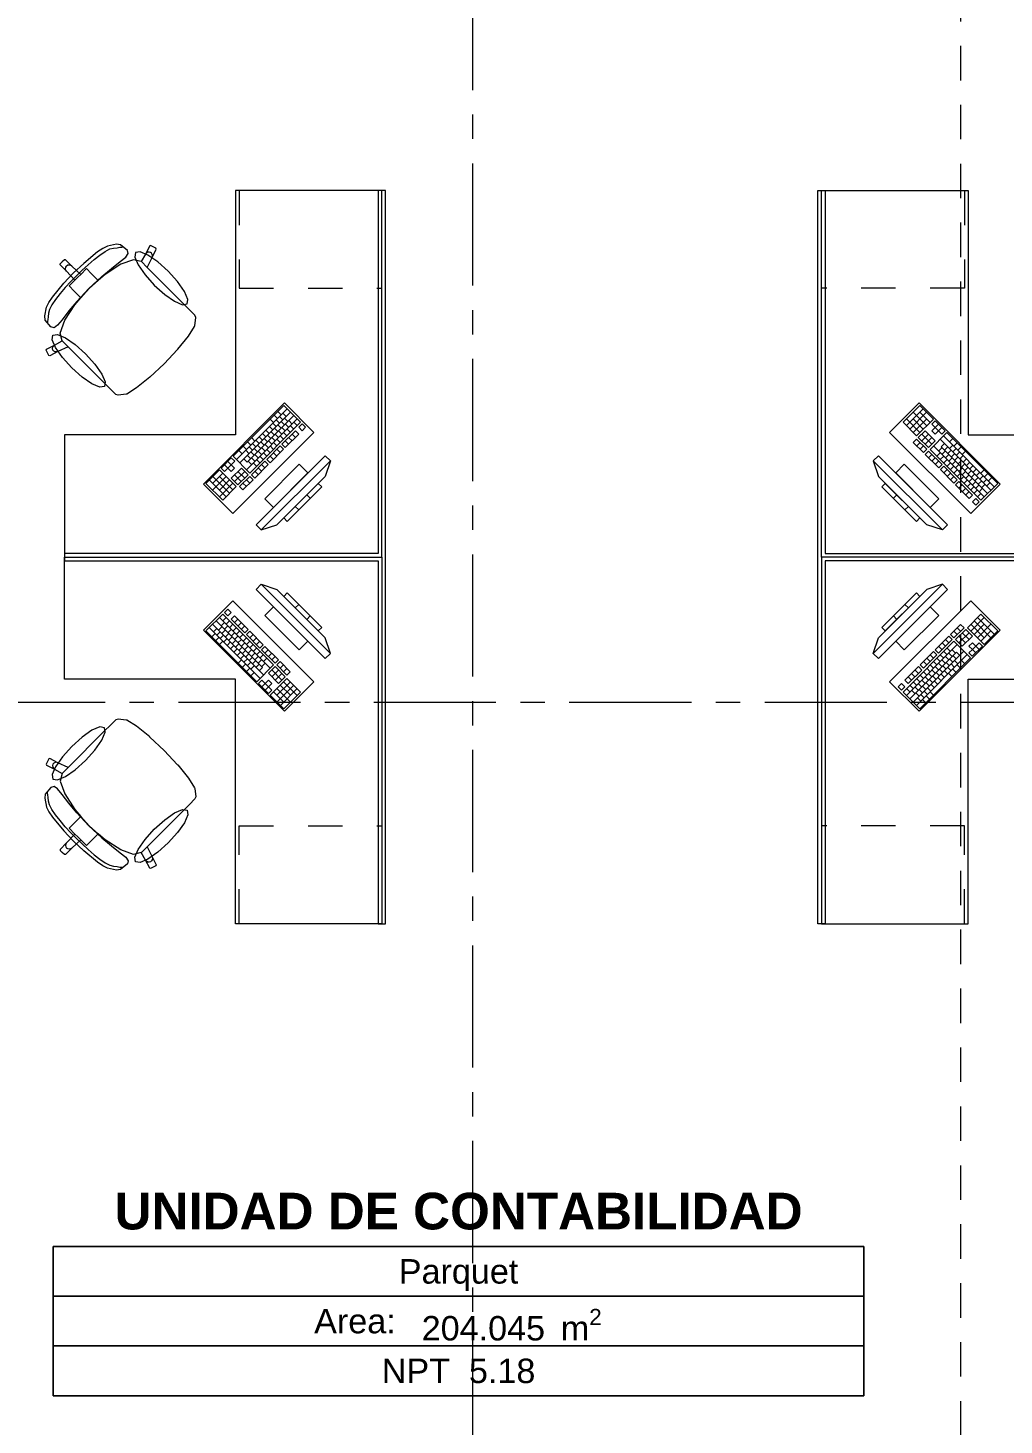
# Model space of a CAD drawing. Header units: inches. Extents: x -38 to 5698, y -33 to 92.
# Drawn here: x 111.75 to 115.75, y 31.45 to 37.17 of the extents above; entities that cross this region are included whole.
import ezdxf

# ---------------------------------------------------------------- set-up
doc = ezdxf.new("R2010")
doc.units = ezdxf.units.IN
doc.header["$MEASUREMENT"] = 0
for name, pattern in [('Hidden Line', [0.195611, 0.141111, -0.0545]), ('Punto & Raya', [0.65, 0.5, -0.075, 0, -0.075]), ('Rayas', [0.282222, 0.141111, -0.141111])]:
    doc.linetypes.add(name, pattern=pattern)
for name, color, linetype in [('02 _ ARQ _ ZON _ Espacio.3D', 7, 'Continuous'), ('08 _ STR _ EXT _ 09 Vigas', 7, 'Continuous'), ('Interior - Mobiliario', 7, 'Continuous'), ('Marcador - Secciones', 251, 'Continuous')]:
    doc.layers.add(name, color=color, linetype=linetype)
doc.styles.add('Estilo_Generado_1', font='swisseb.ttf')
doc.styles.add('Estilo_Generado_7', font='swisse.ttf')

msp = doc.modelspace()

# ---------------------------------------------------------------- linework, layer by layer
at = {"layer": '02 _ ARQ _ ZON _ Espacio.3D', "color": 252, "linetype": 'Continuous', "lineweight": 13}
for p, q in [((115.1722, 32.179), (111.8547, 32.179)), ((111.8547, 32.179), (111.8547, 31.5683)), ((111.8547, 32.179), (115.1722, 32.179)), ((111.8547, 31.9754), (111.8547, 32.179)), ((115.1722, 31.5683), (115.1722, 32.179)), ((115.1722, 32.179), (115.1722, 31.9754)), ((115.1722, 31.9754), (111.8547, 31.9754)), ((111.8547, 31.9754), (115.1722, 31.9754)), ((111.8547, 31.7719), (111.8547, 31.9754)), ((115.1722, 31.9754), (115.1722, 31.7719)), ((115.1722, 31.7719), (111.8547, 31.7719)), ((111.8547, 31.7719), (115.1722, 31.7719)), ((111.8547, 31.5683), (111.8547, 31.7719)), ((115.1722, 31.7719), (115.1722, 31.5683)), ((111.8547, 31.5683), (115.1722, 31.5683)), ((115.1722, 31.5683), (111.8547, 31.5683))]:
    msp.add_line(p, q, dxfattribs=at)
at = {"layer": '08 _ STR _ EXT _ 09 Vigas', "color": 251, "linetype": 'Hidden Line', "lineweight": 13}
msp.add_line((115.57, 30.2), (115.57, 39.4), dxfattribs=at)
at = {"layer": 'Interior - Mobiliario', "color": 175, "linetype": 'Rayas', "lineweight": 13}
for p, q in [((112.615, 36.5), (112.615, 36.1)), ((115.5848, 36.5), (115.5848, 36.1)), ((112.615, 36.1), (113.2, 36.1)), ((115.5848, 36.1), (114.9998, 36.1)), ((112.615, 33.5), (112.615, 33.9)), ((112.615, 33.9), (113.2, 33.9)), ((115.5848, 33.9), (114.9998, 33.9)), ((115.5848, 33.5), (115.5848, 33.9))]:
    msp.add_line(p, q, dxfattribs=at)
at = {"layer": 'Interior - Mobiliario', "color": 175, "linetype": 'Continuous', "lineweight": 13}
for p, q in [((113.215, 36.5), (113.185, 36.5)), ((113.185, 36.5), (113.185, 35.015)), ((113.215, 35.015), (113.215, 36.5)), ((114.9848, 36.5), (115.0148, 36.5)), ((114.9848, 35.015), (114.9848, 36.5)), ((115.0148, 36.5), (115.0148, 35.015)), ((112.0361, 36.2487), (111.9794, 36.2019)), ((112.0577, 36.2636), (112.0361, 36.2487)), ((112.0455, 36.2362), (112.0674, 36.251)), ((112.077, 36.2726), (112.0577, 36.2636)), ((112.0674, 36.251), (112.0862, 36.261)), ((112.1131, 36.2804), (112.077, 36.2726)), ((112.0862, 36.261), (112.101, 36.2649)), ((112.101, 36.2649), (112.1164, 36.266)), ((112.1299, 36.2785), (112.1131, 36.2804)), ((112.1164, 36.266), (112.1271, 36.2681)), ((112.1271, 36.2681), (112.1352, 36.2689)), ((112.1577, 36.2553), (112.1299, 36.2785)), ((112.1352, 36.2689), (112.1397, 36.2697)), ((112.1612, 36.2424), (112.1577, 36.2553)), ((112.2491, 36.2733), (112.2321, 36.2402)), ((112.2409, 36.2477), (112.2358, 36.2448)), ((112.2467, 36.2484), (112.2409, 36.2477)), ((112.2524, 36.2469), (112.2467, 36.2484)), ((112.2531, 36.2747), (112.2491, 36.2733)), ((112.2745, 36.2638), (112.2531, 36.2747)), ((112.2588, 36.2267), (112.2758, 36.2598)), ((112.2758, 36.2598), (112.2745, 36.2638)), ((111.8828, 36.2001), (111.8914, 36.2086)), ((111.8828, 36.1958), (111.8828, 36.2001)), ((111.9089, 36.1697), (111.8828, 36.1958)), ((111.8999, 36.2171), (111.8914, 36.2086)), ((111.9041, 36.2172), (111.8999, 36.2171)), ((111.9302, 36.1911), (111.9041, 36.2172)), ((111.9057, 36.1861), (111.909, 36.191)), ((111.9139, 36.1942), (111.909, 36.191)), ((111.9196, 36.1954), (111.9139, 36.1942)), ((111.9254, 36.1943), (111.9196, 36.1954)), ((111.9302, 36.1911), (111.9254, 36.1943)), ((111.9668, 36.1571), (111.9302, 36.1911)), ((111.9794, 36.2019), (111.9372, 36.1628)), ((111.9724, 36.1739), (111.997, 36.1964)), ((111.997, 36.1964), (112.0217, 36.2176)), ((112.0217, 36.2176), (112.0455, 36.2362)), ((112.1309, 36.1983), (112.0671, 36.157)), ((112.0927, 36.1815), (112.1289, 36.2095)), ((112.1289, 36.2095), (112.1511, 36.2281)), ((112.1829, 36.2167), (112.1309, 36.1983)), ((112.1511, 36.2281), (112.1612, 36.2424)), ((112.2148, 36.2092), (112.1829, 36.2167)), ((112.2321, 36.2402), (112.2148, 36.2092)), ((112.215, 36.2092), (112.2148, 36.2092)), ((112.215, 36.2092), (112.2393, 36.1849)), ((112.2358, 36.2448), (112.2321, 36.2402)), ((112.2393, 36.1849), (112.2588, 36.2267)), ((112.257, 36.2433), (112.2524, 36.2469)), ((112.2598, 36.2382), (112.257, 36.2433)), ((112.2588, 36.2267), (112.2605, 36.2324)), ((112.2605, 36.2324), (112.2598, 36.2382)), ((111.898, 36.1206), (111.9372, 36.1628)), ((111.9045, 36.1803), (111.9057, 36.1861)), ((111.9057, 36.1746), (111.9045, 36.1803)), ((111.9089, 36.1697), (111.9057, 36.1746)), ((111.9429, 36.1332), (111.9089, 36.1697)), ((111.9192, 36.1096), (111.9429, 36.1332)), ((111.9489, 36.1511), (111.9261, 36.1276)), ((111.9429, 36.1332), (111.9548, 36.1451)), ((111.9489, 36.1511), (111.9724, 36.1739)), ((111.9668, 36.1571), (111.9548, 36.1451)), ((111.9904, 36.1807), (111.9668, 36.1571)), ((112.0116, 36.1596), (111.9904, 36.1807)), ((112.0006, 36.0993), (112.0534, 36.1488)), ((112.0389, 36.1322), (112.0116, 36.1596)), ((112.0671, 36.157), (112.0389, 36.1322)), ((112.0534, 36.1488), (112.0927, 36.1815)), ((112.3871, 36.0371), (112.2393, 36.1849)), ((111.8512, 36.0639), (111.898, 36.1206)), ((111.8824, 36.0782), (111.8638, 36.0544)), ((111.9035, 36.103), (111.8824, 36.0782)), ((111.9261, 36.1276), (111.9035, 36.103)), ((111.9404, 36.0884), (111.9192, 36.1096)), ((111.9678, 36.061), (111.9404, 36.0884)), ((112.0006, 36.0993), (111.9511, 36.0466)), ((111.9678, 36.061), (112.0011, 36.0989)), ((112.0389, 36.1322), (112.0011, 36.0989)), ((111.8196, 35.9868), (111.8273, 36.023)), ((111.8273, 36.023), (111.8363, 36.0422)), ((111.8363, 36.0422), (111.8512, 36.0639)), ((111.8489, 36.0326), (111.839, 36.0137)), ((111.8638, 36.0544), (111.8489, 36.0326)), ((111.9016, 35.9691), (111.943, 36.0329)), ((111.9511, 36.0466), (111.9184, 36.0073)), ((111.943, 36.0329), (111.9678, 36.061)), ((112.4126, 36.0116), (112.3871, 36.0371)), ((111.8214, 35.9701), (111.8196, 35.9868)), ((111.8446, 35.9422), (111.8214, 35.9701)), ((111.8311, 35.9648), (111.8303, 35.9603)), ((111.8319, 35.9728), (111.8311, 35.9648)), ((111.8339, 35.9836), (111.8319, 35.9728)), ((111.8351, 35.999), (111.8339, 35.9836)), ((111.839, 36.0137), (111.8351, 35.999)), ((111.8905, 35.9711), (111.8719, 35.9488)), ((111.8833, 35.9171), (111.9016, 35.9691)), ((111.9184, 36.0073), (111.8905, 35.9711)), ((112.4346, 35.9896), (112.4126, 36.0116)), ((112.4335, 35.9464), (112.4374, 35.9803)), ((112.4374, 35.9803), (112.4346, 35.9896)), ((111.8576, 35.9388), (111.8446, 35.9422)), ((111.8719, 35.9488), (111.8576, 35.9388)), ((111.8907, 35.8851), (111.8833, 35.9171)), ((112.3641, 35.8506), (112.4076, 35.9042)), ((112.4076, 35.9042), (112.4326, 35.9443)), ((112.4326, 35.9443), (112.4335, 35.9464)), ((111.8253, 35.8468), (111.8266, 35.8509)), ((111.8266, 35.8509), (111.8597, 35.8678)), ((111.8515, 35.8532), (111.8522, 35.8591)), ((111.8531, 35.8476), (111.8515, 35.8532)), ((111.8522, 35.8591), (111.8551, 35.8642)), ((111.8567, 35.843), (111.8531, 35.8476)), ((111.8551, 35.8642), (111.8597, 35.8678)), ((111.8597, 35.8678), (111.8907, 35.8851)), ((111.915, 35.8607), (111.8733, 35.8411)), ((111.8908, 35.8849), (111.8907, 35.8851)), ((111.8908, 35.8849), (111.915, 35.8607)), ((112.0629, 35.7128), (111.915, 35.8607)), ((112.3086, 35.7914), (112.3634, 35.8497)), ((112.3634, 35.8497), (112.3641, 35.8506)), ((111.8361, 35.8254), (111.8253, 35.8468)), ((111.8402, 35.8241), (111.8361, 35.8254)), ((111.8733, 35.8411), (111.8402, 35.8241)), ((111.8618, 35.8402), (111.8567, 35.843)), ((111.8676, 35.8395), (111.8618, 35.8402)), ((111.8733, 35.8411), (111.8676, 35.8395)), ((112.3086, 35.7914), (112.2502, 35.7366)), ((112.2494, 35.7359), (112.1957, 35.6923)), ((112.2502, 35.7366), (112.2494, 35.7359)), ((112.0884, 35.6873), (112.0629, 35.7128)), ((112.1103, 35.6654), (112.0884, 35.6873)), ((112.1957, 35.6923), (112.1557, 35.6674)), ((112.1196, 35.6625), (112.1103, 35.6654)), ((112.1535, 35.6665), (112.1196, 35.6625)), ((112.1557, 35.6674), (112.1535, 35.6665)), ((112.798, 35.6205), (112.5903, 35.4128)), ((112.8666, 35.5519), (112.798, 35.6205)), ((115.4018, 35.6205), (115.3332, 35.5519)), ((115.4572, 35.5651), (115.4018, 35.6205)), ((112.8117, 35.6067), (112.604, 35.399)), ((112.8254, 35.593), (112.6177, 35.3853)), ((112.8528, 35.5656), (112.6451, 35.3579)), ((112.8391, 35.5793), (112.6487, 35.3889)), ((112.7426, 35.5651), (112.7563, 35.5514)), ((112.7582, 35.5807), (112.7719, 35.5669)), ((112.7667, 35.5617), (112.7804, 35.548)), ((112.7738, 35.5962), (112.7875, 35.5825)), ((112.7805, 35.5756), (112.7943, 35.5619)), ((112.7944, 35.5894), (112.8081, 35.5757)), ((112.8012, 35.5688), (112.8149, 35.5551)), ((115.4023, 35.5102), (115.3469, 35.5656)), ((115.4156, 35.6066), (115.3471, 35.538)), ((115.4295, 35.5928), (115.3609, 35.5242)), ((115.4298, 35.5376), (115.3744, 35.593)), ((115.416, 35.5239), (115.3745, 35.5655)), ((115.4296, 35.5652), (115.3748, 35.5104)), ((115.3886, 35.4965), (115.4572, 35.5651)), ((115.4435, 35.5514), (115.4019, 35.5929)), ((112.6588, 35.3442), (112.8666, 35.5519)), ((112.7113, 35.5064), (112.725, 35.4926)), ((112.7252, 35.5202), (112.7389, 35.5065)), ((112.739, 35.534), (112.7527, 35.5203)), ((112.7458, 35.5134), (112.7595, 35.4997)), ((112.7528, 35.5479), (112.7666, 35.5342)), ((112.7596, 35.5273), (112.7733, 35.5135)), ((112.7735, 35.5411), (112.7872, 35.5274)), ((112.7768, 35.517), (112.7905, 35.5033)), ((112.7873, 35.555), (112.801, 35.5412)), ((112.8457, 35.5173), (112.7903, 35.462)), ((112.7907, 35.5309), (112.8044, 35.5171)), ((112.7974, 35.5102), (112.8112, 35.4965)), ((112.8045, 35.5447), (112.8182, 35.531)), ((112.8113, 35.5241), (112.825, 35.5104)), ((112.8184, 35.5586), (112.8321, 35.5448)), ((112.8251, 35.5379), (112.8389, 35.5242)), ((112.839, 35.5518), (112.8527, 35.538)), ((112.8594, 35.5036), (112.8457, 35.5173)), ((112.8734, 35.545), (112.8596, 35.5312)), ((112.8596, 35.5312), (112.8733, 35.5175)), ((112.8733, 35.5175), (112.8871, 35.5313)), ((112.8871, 35.5313), (112.8734, 35.545)), ((115.3332, 35.5519), (115.3886, 35.4965)), ((115.423, 35.517), (115.3955, 35.4896)), ((115.4645, 35.4755), (115.423, 35.517)), ((115.5126, 35.5097), (115.444, 35.4411)), ((115.4641, 35.5581), (115.4504, 35.5444)), ((115.4504, 35.5444), (115.4642, 35.5306)), ((115.4642, 35.5306), (115.4505, 35.5169)), ((115.4505, 35.5169), (115.4644, 35.503)), ((115.5056, 35.5166), (115.4641, 35.5581)), ((115.478, 35.5443), (115.4642, 35.5306)), ((115.4781, 35.5167), (115.4642, 35.5306)), ((115.4644, 35.503), (115.4781, 35.5167)), ((115.4918, 35.5305), (115.4781, 35.5167)), ((115.4781, 35.5167), (115.4919, 35.5029)), ((115.4919, 35.5029), (115.5056, 35.5166)), ((115.7203, 35.302), (115.5126, 35.5097)), ((112.6318, 35.4543), (112.6455, 35.4406)), ((112.6491, 35.4716), (112.6628, 35.4579)), ((112.6559, 35.451), (112.6696, 35.4373)), ((112.6664, 35.4889), (112.6801, 35.4752)), ((112.6698, 35.4648), (112.6835, 35.4511)), ((112.6836, 35.4787), (112.6973, 35.4649)), ((112.6904, 35.458), (112.7041, 35.4443)), ((112.6975, 35.4925), (112.7112, 35.4788)), ((112.7042, 35.4719), (112.718, 35.4582)), ((112.7076, 35.4478), (112.7213, 35.4341)), ((112.7181, 35.4857), (112.7318, 35.472)), ((112.7214, 35.4616), (112.7351, 35.4479)), ((112.7834, 35.455), (112.728, 35.3996)), ((112.7319, 35.4996), (112.7457, 35.4859)), ((112.7353, 35.4755), (112.749, 35.4618)), ((112.7421, 35.4548), (112.7558, 35.4411)), ((112.7491, 35.4893), (112.7628, 35.4756)), ((112.7559, 35.4687), (112.7696, 35.455)), ((112.763, 35.5032), (112.7767, 35.4894)), ((112.7698, 35.4825), (112.7835, 35.4688)), ((112.7971, 35.4413), (112.7834, 35.455)), ((112.7836, 35.4964), (112.7973, 35.4827)), ((112.7903, 35.462), (112.804, 35.4482)), ((112.804, 35.4482), (112.8594, 35.5036)), ((112.8042, 35.4758), (112.8179, 35.4621)), ((112.818, 35.4896), (112.8317, 35.4759)), ((112.8319, 35.5035), (112.8456, 35.4898)), ((115.3887, 35.4827), (115.375, 35.469)), ((115.375, 35.469), (115.4165, 35.4275)), ((115.4302, 35.4412), (115.3887, 35.4827)), ((115.4025, 35.4689), (115.3888, 35.4552)), ((115.3955, 35.4896), (115.4371, 35.448)), ((115.4164, 35.455), (115.4027, 35.4413)), ((115.4508, 35.4618), (115.4092, 35.5033)), ((115.4368, 35.5032), (115.4094, 35.4757)), ((115.4507, 35.4893), (115.4232, 35.4619)), ((115.4371, 35.448), (115.4645, 35.4755)), ((115.6654, 35.2471), (115.4577, 35.4548)), ((115.4922, 35.4478), (115.4785, 35.4341)), ((115.6929, 35.2745), (115.4851, 35.4823)), ((115.5025, 35.4649), (115.4887, 35.4512)), ((115.6791, 35.2608), (115.4887, 35.4512)), ((115.7066, 35.2883), (115.4989, 35.496)), ((115.5163, 35.4511), (115.5026, 35.4374)), ((115.5368, 35.4854), (115.5231, 35.4717)), ((115.5369, 35.4579), (115.5232, 35.4442)), ((115.5541, 35.4681), (115.5404, 35.4544)), ((115.5714, 35.4508), (115.5577, 35.4371)), ((112.5833, 35.4058), (112.5418, 35.3643)), ((112.5695, 35.392), (112.5832, 35.3783)), ((112.5832, 35.3783), (112.5971, 35.3921)), ((112.5971, 35.3921), (112.5833, 35.4058)), ((112.5903, 35.4128), (112.6588, 35.3442)), ((112.6145, 35.437), (112.6282, 35.4233)), ((112.635, 35.4026), (112.6487, 35.3889)), ((112.6421, 35.4371), (112.6558, 35.4234)), ((112.6489, 35.4165), (112.6626, 35.4028)), ((112.6522, 35.3924), (112.6659, 35.3787)), ((112.6627, 35.4303), (112.6764, 35.4166)), ((112.7211, 35.3927), (112.6657, 35.3373)), ((112.666, 35.4062), (112.6797, 35.3925)), ((112.6766, 35.4442), (112.6903, 35.4305)), ((112.6799, 35.4201), (112.6936, 35.4064)), ((112.9676, 35.4151), (112.6848, 35.1323)), ((112.6867, 35.3994), (112.7004, 35.3857)), ((112.6937, 35.4339), (112.7074, 35.4202)), ((112.7005, 35.4133), (112.7142, 35.3996)), ((112.706, 35.1111), (112.9889, 35.3939)), ((112.7144, 35.4271), (112.7281, 35.4134)), ((112.7348, 35.379), (112.7211, 35.3927)), ((112.728, 35.3996), (112.7417, 35.3859)), ((112.7282, 35.441), (112.7419, 35.4273)), ((112.7417, 35.3859), (112.7971, 35.4413)), ((112.7419, 35.4135), (112.7556, 35.3998)), ((112.7557, 35.4273), (112.7694, 35.4136)), ((112.7696, 35.4412), (112.7833, 35.4275)), ((112.9889, 35.3939), (112.9676, 35.4151)), ((112.9889, 35.3939), (112.9676, 35.3303)), ((115.2321, 35.4151), (115.2109, 35.3939)), ((115.2109, 35.3939), (115.4938, 35.1111)), ((115.2109, 35.3939), (115.2321, 35.3303)), ((115.515, 35.1323), (115.2321, 35.4151)), ((115.4165, 35.4275), (115.4302, 35.4412)), ((115.4371, 35.4343), (115.4234, 35.4205)), ((115.4234, 35.4205), (115.4788, 35.3652)), ((115.4925, 35.3789), (115.4371, 35.4343)), ((115.451, 35.4204), (115.4373, 35.4067)), ((115.444, 35.4411), (115.6517, 35.2334)), ((115.4648, 35.4066), (115.4511, 35.3928)), ((115.4787, 35.3927), (115.465, 35.379)), ((115.4854, 35.4271), (115.4717, 35.4134)), ((115.4993, 35.4133), (115.4855, 35.3996)), ((115.506, 35.4339), (115.4923, 35.4202)), ((115.5131, 35.3994), (115.4994, 35.3857)), ((115.5199, 35.4201), (115.5062, 35.4064)), ((115.5301, 35.4373), (115.5164, 35.4235)), ((115.5337, 35.4062), (115.52, 35.3925)), ((115.544, 35.4234), (115.5303, 35.4097)), ((115.5476, 35.3924), (115.5339, 35.3787)), ((115.5508, 35.444), (115.5371, 35.4303)), ((115.5578, 35.4096), (115.5441, 35.3958)), ((115.5646, 35.4302), (115.5509, 35.4165)), ((115.5717, 35.3957), (115.558, 35.382)), ((115.5785, 35.4163), (115.5648, 35.4026)), ((115.5887, 35.4335), (115.575, 35.4198)), ((115.5923, 35.4025), (115.5786, 35.3888)), ((112.5349, 35.3574), (112.4795, 35.302)), ((112.5486, 35.3436), (112.5071, 35.3021)), ((112.6034, 35.2888), (112.5349, 35.3574)), ((112.5418, 35.3643), (112.5555, 35.3506)), ((112.5555, 35.3506), (112.5694, 35.3644)), ((112.5557, 35.3781), (112.5694, 35.3644)), ((112.5832, 35.3783), (112.5694, 35.3644)), ((112.5694, 35.3644), (112.5831, 35.3507)), ((112.6245, 35.3647), (112.5829, 35.3231)), ((112.5831, 35.3507), (112.5969, 35.3646)), ((112.5969, 35.3646), (112.5832, 35.3783)), ((112.6382, 35.351), (112.5967, 35.3094)), ((112.5968, 35.337), (112.6242, 35.3096)), ((112.6104, 35.2957), (112.6519, 35.3373)), ((112.6106, 35.3508), (112.6381, 35.3234)), ((112.6519, 35.3373), (112.6245, 35.3647)), ((112.6657, 35.3373), (112.6794, 35.3236)), ((112.6728, 35.3856), (112.6865, 35.3719)), ((112.6794, 35.3236), (112.7348, 35.379)), ((112.6795, 35.3512), (112.6933, 35.3375)), ((112.6934, 35.365), (112.7071, 35.3513)), ((112.7072, 35.3789), (112.721, 35.3652)), ((112.8616, 35.3798), (112.7202, 35.2384)), ((112.7555, 35.203), (112.8969, 35.3444)), ((112.8969, 35.3444), (112.8616, 35.3798)), ((115.3382, 35.3798), (115.3028, 35.3444)), ((115.3028, 35.3444), (115.4443, 35.203)), ((115.4796, 35.2384), (115.3382, 35.3798)), ((115.4788, 35.3652), (115.4925, 35.3789)), ((115.4995, 35.3719), (115.4857, 35.3582)), ((115.4857, 35.3582), (115.5411, 35.3028)), ((115.5548, 35.3166), (115.4995, 35.3719)), ((115.5133, 35.3581), (115.4996, 35.3444)), ((115.527, 35.3856), (115.5132, 35.3719)), ((115.5272, 35.3442), (115.5134, 35.3305)), ((115.5408, 35.3717), (115.5271, 35.358)), ((115.5546, 35.3579), (115.5409, 35.3442)), ((115.5614, 35.3785), (115.5477, 35.3648)), ((115.5685, 35.344), (115.5548, 35.3303)), ((115.5753, 35.3647), (115.5616, 35.351)), ((115.5855, 35.3819), (115.5718, 35.3681)), ((115.5891, 35.3508), (115.5754, 35.3371)), ((115.5994, 35.368), (115.5857, 35.3543)), ((115.603, 35.337), (115.5893, 35.3233)), ((115.6062, 35.3887), (115.5925, 35.3749)), ((115.6132, 35.3542), (115.5995, 35.3405)), ((115.62, 35.3748), (115.6063, 35.3611)), ((115.6271, 35.3403), (115.6134, 35.3266)), ((115.6339, 35.361), (115.6202, 35.3472)), ((115.6477, 35.3471), (115.634, 35.3334)), ((115.6616, 35.3333), (115.6479, 35.3195)), ((115.6649, 35.3574), (115.6512, 35.3436)), ((115.6805, 35.3418), (115.6668, 35.3281)), ((112.4795, 35.302), (112.5481, 35.2334)), ((112.4933, 35.3158), (112.5619, 35.2472)), ((112.5623, 35.3299), (112.5069, 35.2745)), ((112.5072, 35.3297), (112.5758, 35.2611)), ((112.5897, 35.3025), (112.5343, 35.2471)), ((112.576, 35.3162), (112.5345, 35.2747)), ((112.5347, 35.3298), (112.5896, 35.2749)), ((112.5481, 35.2334), (112.6034, 35.2888)), ((112.5829, 35.3231), (112.6104, 35.2957)), ((112.6588, 35.3304), (112.6172, 35.2889)), ((112.6172, 35.2889), (112.6309, 35.2751)), ((112.6309, 35.2751), (112.6725, 35.3167)), ((112.6311, 35.3027), (112.6448, 35.289)), ((112.6449, 35.3166), (112.6586, 35.3028)), ((112.6725, 35.3167), (112.6588, 35.3304)), ((112.9676, 35.3303), (112.7697, 35.1323)), ((112.9394, 35.302), (112.7979, 35.1606)), ((112.8121, 35.1464), (112.9535, 35.2879)), ((112.9535, 35.2879), (112.9394, 35.302)), ((115.4301, 35.1323), (115.2321, 35.3303)), ((115.2604, 35.302), (115.2463, 35.2879)), ((115.2463, 35.2879), (115.3877, 35.1464)), ((115.4018, 35.1606), (115.2604, 35.302)), ((115.541, 35.3304), (115.5273, 35.3167)), ((115.5411, 35.3028), (115.5548, 35.3166)), ((115.5618, 35.3096), (115.5481, 35.2959)), ((115.5481, 35.2959), (115.6034, 35.2405)), ((115.6172, 35.2542), (115.5618, 35.3096)), ((115.5756, 35.2958), (115.5619, 35.2821)), ((115.5823, 35.3302), (115.5686, 35.3165)), ((115.5895, 35.2819), (115.5758, 35.2682)), ((115.5962, 35.3164), (115.5825, 35.3026)), ((115.61, 35.3025), (115.5963, 35.2888)), ((115.6168, 35.3231), (115.6031, 35.3094)), ((115.6239, 35.2887), (115.6102, 35.2749)), ((115.6307, 35.3093), (115.617, 35.2956)), ((115.6409, 35.3265), (115.6272, 35.3128)), ((115.6445, 35.2954), (115.6308, 35.2817)), ((115.6548, 35.3126), (115.6411, 35.2989)), ((115.6584, 35.2816), (115.6447, 35.2679)), ((115.6517, 35.2334), (115.7203, 35.302)), ((115.6686, 35.2988), (115.6549, 35.2851)), ((115.6754, 35.3194), (115.6617, 35.3057)), ((115.6893, 35.3056), (115.6755, 35.2919)), ((115.696, 35.3262), (115.6823, 35.3125)), ((112.7202, 35.2384), (112.7555, 35.203)), ((112.8922, 35.2549), (112.9064, 35.2407)), ((115.3075, 35.2549), (115.2934, 35.2407)), ((115.4443, 35.203), (115.4796, 35.2384)), ((115.6033, 35.2681), (115.5896, 35.2544)), ((115.6034, 35.2405), (115.6172, 35.2542)), ((115.631, 35.2404), (115.6173, 35.2267)), ((115.6173, 35.2267), (115.6311, 35.2128)), ((115.6377, 35.2748), (115.624, 35.2611)), ((115.6449, 35.2265), (115.631, 35.2404)), ((115.6311, 35.2128), (115.6449, 35.2265)), ((115.6516, 35.261), (115.6379, 35.2472)), ((112.8451, 35.2077), (112.8592, 35.1936)), ((115.3547, 35.2077), (115.3405, 35.1936)), ((112.6848, 35.1323), (112.706, 35.1111)), ((112.706, 35.1111), (112.7697, 35.1323)), ((112.7979, 35.1606), (112.8121, 35.1464)), ((115.3877, 35.1464), (115.4018, 35.1606)), ((115.4938, 35.1111), (115.4301, 35.1323)), ((115.4938, 35.1111), (115.515, 35.1323)), ((111.9, 35.015), (111.9, 34.985)), ((113.185, 35.015), (111.9, 35.015)), ((113.215, 34.985), (113.215, 35.015)), ((114.9848, 34.985), (114.9848, 35.015)), ((115.0148, 35.015), (116.2998, 35.015)), ((111.9, 34.985), (113.185, 34.985)), ((113.185, 34.985), (113.185, 33.5)), ((113.215, 33.5), (113.215, 34.985)), ((114.9848, 33.5), (114.9848, 34.985)), ((115.0148, 34.985), (115.0148, 33.5)), ((116.2998, 34.985), (115.0148, 34.985)), ((112.706, 34.8889), (112.6848, 34.8677)), ((112.9889, 34.6061), (112.706, 34.8889)), ((112.706, 34.8889), (112.7697, 34.8677)), ((115.4938, 34.8889), (115.2109, 34.6061)), ((115.4938, 34.8889), (115.4301, 34.8677)), ((115.515, 34.8677), (115.4938, 34.8889)), ((112.6848, 34.8677), (112.9676, 34.5849)), ((112.7697, 34.8677), (112.9676, 34.6697)), ((112.8121, 34.8536), (112.7979, 34.8394)), ((112.7979, 34.8394), (112.9394, 34.698)), ((112.9535, 34.7121), (112.8121, 34.8536)), ((115.2321, 34.5849), (115.515, 34.8677)), ((115.2321, 34.6697), (115.4301, 34.8677)), ((115.3877, 34.8536), (115.2463, 34.7121)), ((115.2604, 34.698), (115.4018, 34.8394)), ((115.4018, 34.8394), (115.3877, 34.8536)), ((112.5481, 34.7666), (112.4795, 34.698)), ((112.7558, 34.5589), (112.5481, 34.7666)), ((112.5686, 34.7872), (112.5549, 34.7735)), ((112.5549, 34.7735), (112.5688, 34.7596)), ((112.5825, 34.7733), (112.5686, 34.7872)), ((112.5688, 34.7596), (112.5825, 34.7733)), ((112.7555, 34.797), (112.7202, 34.7616)), ((112.7202, 34.7616), (112.8616, 34.6202)), ((112.8969, 34.6556), (112.7555, 34.797)), ((112.8451, 34.7923), (112.8592, 34.8064)), ((115.4443, 34.797), (115.3028, 34.6556)), ((115.3382, 34.6202), (115.4796, 34.7616)), ((115.3547, 34.7923), (115.3405, 34.8064)), ((115.4796, 34.7616), (115.4443, 34.797)), ((115.6517, 34.7666), (115.5963, 34.7112)), ((115.7203, 34.698), (115.6517, 34.7666)), ((112.4932, 34.7117), (112.7009, 34.504)), ((112.5069, 34.7255), (112.7146, 34.5177)), ((112.5105, 34.6944), (112.5242, 34.7081)), ((112.5206, 34.7392), (112.711, 34.5488)), ((112.5312, 34.7012), (112.5449, 34.7149)), ((112.5343, 34.7529), (112.7421, 34.5452)), ((112.5414, 34.7184), (112.5551, 34.7321)), ((112.5482, 34.739), (112.5619, 34.7528)), ((112.5553, 34.7046), (112.569, 34.7183)), ((112.562, 34.7252), (112.5758, 34.7389)), ((112.5691, 34.6907), (112.5828, 34.7044)), ((112.5759, 34.7113), (112.5896, 34.7251)), ((112.5963, 34.7595), (112.5826, 34.7458)), ((112.5826, 34.7458), (112.638, 34.6904)), ((112.5897, 34.6975), (112.6034, 34.7112)), ((112.6517, 34.7041), (112.5963, 34.7595)), ((112.5965, 34.7319), (112.6102, 34.7456)), ((112.6103, 34.7181), (112.624, 34.7318)), ((112.6242, 34.7042), (112.6379, 34.7179)), ((112.638, 34.6904), (112.6517, 34.7041)), ((112.8922, 34.7451), (112.9064, 34.7593)), ((112.9394, 34.698), (112.9535, 34.7121)), ((115.2463, 34.7121), (115.2604, 34.698)), ((115.3075, 34.7451), (115.2934, 34.7593)), ((115.5688, 34.7249), (115.5273, 34.6833)), ((115.541, 34.6696), (115.5825, 34.7111)), ((115.5894, 34.7043), (115.5479, 34.6627)), ((115.5687, 34.6973), (115.555, 34.711)), ((115.5825, 34.7111), (115.5688, 34.7249)), ((115.6168, 34.6769), (115.5894, 34.7043)), ((115.5963, 34.7112), (115.6649, 34.6426)), ((115.61, 34.6975), (115.6654, 34.7529)), ((115.665, 34.6702), (115.6102, 34.7251)), ((115.6238, 34.6838), (115.6653, 34.7253)), ((115.6926, 34.6703), (115.624, 34.7389)), ((115.6375, 34.6701), (115.6929, 34.7255)), ((115.7064, 34.6842), (115.6379, 34.7528)), ((112.4795, 34.698), (112.6872, 34.4903)), ((112.5037, 34.6738), (112.5174, 34.6875)), ((112.5193, 34.6582), (112.533, 34.6719)), ((112.5244, 34.6806), (112.5381, 34.6943)), ((112.5349, 34.6426), (112.5486, 34.6564)), ((112.5382, 34.6667), (112.5519, 34.6805)), ((112.545, 34.6874), (112.5587, 34.7011)), ((112.5521, 34.6529), (112.5658, 34.6666)), ((112.5588, 34.6735), (112.5726, 34.6872)), ((112.5659, 34.639), (112.5796, 34.6528)), ((112.5727, 34.6597), (112.5864, 34.6734)), ((112.5829, 34.6769), (112.5967, 34.6906)), ((112.5865, 34.6458), (112.6003, 34.6595)), ((112.5968, 34.663), (112.6105, 34.6767)), ((112.6036, 34.6836), (112.6173, 34.6974)), ((112.6106, 34.6492), (112.6244, 34.6629)), ((112.6174, 34.6698), (112.6311, 34.6835)), ((112.6245, 34.6353), (112.6382, 34.649)), ((112.6313, 34.656), (112.645, 34.6697)), ((112.6586, 34.6972), (112.6449, 34.6834)), ((112.6449, 34.6834), (112.7003, 34.6281)), ((112.6451, 34.6421), (112.6588, 34.6558)), ((112.714, 34.6418), (112.6586, 34.6972)), ((112.6588, 34.6696), (112.6725, 34.6833)), ((112.6726, 34.6558), (112.6863, 34.6695)), ((112.6865, 34.6419), (112.7002, 34.6556)), ((112.8616, 34.6202), (112.8969, 34.6556)), ((112.9889, 34.6061), (112.9676, 34.6697)), ((115.2109, 34.6061), (115.2321, 34.6697)), ((115.3028, 34.6556), (115.3382, 34.6202)), ((115.5409, 34.6558), (115.3332, 34.4481)), ((115.5204, 34.6764), (115.465, 34.621)), ((115.4787, 34.6073), (115.5341, 34.6627)), ((115.5064, 34.635), (115.4927, 34.6487)), ((115.5202, 34.6488), (115.5065, 34.6625)), ((115.5341, 34.6627), (115.5204, 34.6764)), ((115.5273, 34.6833), (115.541, 34.6696)), ((115.6095, 34.5873), (115.5409, 34.6558)), ((115.5548, 34.6834), (115.5411, 34.6972)), ((115.5479, 34.6627), (115.5753, 34.6353)), ((115.5616, 34.649), (115.6031, 34.6906)), ((115.5891, 34.6492), (115.5617, 34.6766)), ((115.5753, 34.6353), (115.6168, 34.6769)), ((115.603, 34.663), (115.5756, 34.6904)), ((115.6167, 34.6493), (115.6028, 34.6354)), ((115.6304, 34.6356), (115.6167, 34.6493)), ((115.6443, 34.6494), (115.6304, 34.6356)), ((115.658, 34.6357), (115.6443, 34.6494)), ((115.6512, 34.6564), (115.6927, 34.6979)), ((115.6649, 34.6426), (115.7203, 34.698)), ((112.5798, 34.6252), (112.5935, 34.6389)), ((112.5936, 34.6113), (112.6073, 34.6251)), ((112.6004, 34.632), (112.6141, 34.6457)), ((112.6074, 34.5975), (112.6212, 34.6112)), ((112.6142, 34.6181), (112.628, 34.6319)), ((112.6213, 34.5837), (112.635, 34.5974)), ((112.6281, 34.6043), (112.6418, 34.618)), ((112.6383, 34.6215), (112.652, 34.6352)), ((112.6419, 34.5904), (112.6556, 34.6042)), ((112.6522, 34.6076), (112.6659, 34.6213)), ((112.6558, 34.5766), (112.6695, 34.5903)), ((112.659, 34.6283), (112.6727, 34.642)), ((112.666, 34.5938), (112.6797, 34.6075)), ((112.6728, 34.6144), (112.6865, 34.6281)), ((112.6799, 34.5799), (112.6936, 34.5936)), ((112.6867, 34.6006), (112.7004, 34.6143)), ((112.7003, 34.6281), (112.714, 34.6418)), ((112.7005, 34.5867), (112.7142, 34.6004)), ((112.721, 34.6348), (112.7072, 34.6211)), ((112.7072, 34.6211), (112.7626, 34.5657)), ((112.7763, 34.5795), (112.721, 34.6348)), ((112.7211, 34.6073), (112.7348, 34.621)), ((112.7349, 34.5934), (112.7486, 34.6072)), ((112.7488, 34.5796), (112.7625, 34.5933)), ((112.9676, 34.5849), (112.9889, 34.6061)), ((115.2109, 34.6061), (115.2321, 34.5849)), ((115.3469, 34.4344), (115.5546, 34.6421)), ((115.3606, 34.4207), (115.5511, 34.6111)), ((115.3744, 34.407), (115.5821, 34.6147)), ((115.3881, 34.3933), (115.5958, 34.601)), ((115.4581, 34.6141), (115.4027, 34.5587)), ((115.4164, 34.545), (115.4718, 34.6004)), ((115.4579, 34.5865), (115.4442, 34.6002)), ((115.4718, 34.6004), (115.4581, 34.6141)), ((115.465, 34.621), (115.4787, 34.6073)), ((115.4925, 34.6211), (115.4788, 34.6348)), ((115.4993, 34.5867), (115.4855, 34.6004)), ((115.5131, 34.6006), (115.4994, 34.6143)), ((115.5199, 34.5799), (115.5062, 34.5936)), ((115.527, 34.6144), (115.5132, 34.6281)), ((115.5337, 34.5938), (115.52, 34.6075)), ((115.5476, 34.6076), (115.5339, 34.6213)), ((115.5509, 34.5835), (115.5372, 34.5972)), ((115.5648, 34.5974), (115.5511, 34.6111)), ((115.6166, 34.6217), (115.6027, 34.6079)), ((115.6027, 34.6079), (115.6164, 34.5942)), ((115.6028, 34.6354), (115.6166, 34.6217)), ((115.6164, 34.5942), (115.658, 34.6357)), ((115.6166, 34.6217), (115.6304, 34.6356)), ((115.6303, 34.608), (115.6166, 34.6217)), ((115.6441, 34.6219), (115.6304, 34.6356)), ((112.611, 34.5665), (112.6248, 34.5802)), ((112.6284, 34.5492), (112.6421, 34.5629)), ((112.6351, 34.5698), (112.6489, 34.5835)), ((112.6457, 34.5319), (112.6594, 34.5456)), ((112.649, 34.556), (112.6627, 34.5697)), ((112.6628, 34.5421), (112.6766, 34.5558)), ((112.6696, 34.5627), (112.6833, 34.5765)), ((112.6835, 34.5489), (112.6972, 34.5626)), ((112.6872, 34.4903), (112.7558, 34.5589)), ((112.6937, 34.5661), (112.7074, 34.5798)), ((112.6973, 34.5351), (112.711, 34.5488)), ((112.7076, 34.5522), (112.7213, 34.5659)), ((112.7144, 34.5729), (112.7281, 34.5866)), ((112.7627, 34.552), (112.7353, 34.5245)), ((112.749, 34.5382), (112.7905, 34.4967)), ((112.7491, 34.5107), (112.7765, 34.5381)), ((112.7626, 34.5657), (112.7763, 34.5795)), ((112.8042, 34.5104), (112.7627, 34.552)), ((112.7833, 34.5725), (112.7696, 34.5588)), ((112.7696, 34.5588), (112.8111, 34.5173)), ((112.8248, 34.531), (112.7833, 34.5725)), ((112.7834, 34.545), (112.7971, 34.5587)), ((112.7972, 34.5311), (112.811, 34.5448)), ((115.3957, 34.5518), (115.3403, 34.4964)), ((115.3541, 34.4827), (115.4095, 34.538)), ((115.3956, 34.5242), (115.3819, 34.5379)), ((115.4095, 34.538), (115.3957, 34.5518)), ((115.4018, 34.3795), (115.6095, 34.5873)), ((115.4027, 34.5587), (115.4164, 34.545)), ((115.4302, 34.5588), (115.4165, 34.5725)), ((115.4439, 34.5313), (115.4302, 34.545)), ((115.4441, 34.5727), (115.4304, 34.5864)), ((115.4577, 34.5452), (115.444, 34.5589)), ((115.4645, 34.5245), (115.4508, 34.5382)), ((115.4716, 34.559), (115.4578, 34.5727)), ((115.4784, 34.5384), (115.4646, 34.5521)), ((115.4854, 34.5729), (115.4717, 34.5866)), ((115.4922, 34.5522), (115.4785, 34.5659)), ((115.4955, 34.5281), (115.4818, 34.5418)), ((115.506, 34.5661), (115.4923, 34.5798)), ((115.5094, 34.542), (115.4957, 34.5557)), ((115.5162, 34.5213), (115.5025, 34.5351)), ((115.5232, 34.5558), (115.5095, 34.5695)), ((115.53, 34.5352), (115.5163, 34.5489)), ((115.5371, 34.5697), (115.5234, 34.5834)), ((115.5439, 34.549), (115.5301, 34.5627)), ((115.5507, 34.5284), (115.5369, 34.5421)), ((115.5577, 34.5629), (115.544, 34.5766)), ((115.568, 34.5457), (115.5542, 34.5594)), ((115.5853, 34.563), (115.5716, 34.5767)), ((112.663, 34.5146), (112.6767, 34.5283)), ((112.7078, 34.4971), (112.6941, 34.4834)), ((112.6941, 34.4834), (112.7357, 34.4419)), ((112.7217, 34.4833), (112.7078, 34.4971)), ((112.708, 34.4695), (112.7217, 34.4833)), ((112.7354, 34.497), (112.7217, 34.4833)), ((112.7217, 34.4833), (112.7355, 34.4694)), ((112.7353, 34.5245), (112.7768, 34.483)), ((112.7493, 34.4831), (112.7354, 34.497)), ((112.7355, 34.4694), (112.7493, 34.4831)), ((112.8112, 34.5035), (112.7426, 34.4349)), ((112.763, 34.4968), (112.7904, 34.5243)), ((112.7702, 34.4348), (112.825, 34.4896)), ((112.7703, 34.4072), (112.8389, 34.4758)), ((112.7768, 34.483), (112.8042, 34.5104)), ((112.7837, 34.4761), (112.8253, 34.4345)), ((112.7974, 34.4898), (112.8528, 34.4344)), ((112.8111, 34.5173), (112.8248, 34.531)), ((112.8666, 34.4481), (112.8112, 34.5035)), ((115.3265, 34.4825), (115.3127, 34.4687)), ((115.3402, 34.4688), (115.3265, 34.4825)), ((115.3403, 34.4964), (115.3541, 34.4827)), ((115.3679, 34.4965), (115.3542, 34.5102)), ((115.3746, 34.4621), (115.3609, 34.4758)), ((115.3818, 34.5104), (115.368, 34.5241)), ((115.3885, 34.4759), (115.3748, 34.4896)), ((115.4023, 34.4898), (115.3886, 34.5035)), ((115.4091, 34.4691), (115.3954, 34.4829)), ((115.4162, 34.5036), (115.4025, 34.5173)), ((115.423, 34.483), (115.4092, 34.4967)), ((115.43, 34.5175), (115.4163, 34.5312)), ((115.4368, 34.4968), (115.4231, 34.5106)), ((115.4401, 34.4727), (115.4264, 34.4865)), ((115.4507, 34.5107), (115.4369, 34.5244)), ((115.454, 34.4866), (115.4403, 34.5003)), ((115.4608, 34.466), (115.4471, 34.4797)), ((115.4678, 34.5004), (115.4541, 34.5141)), ((115.4746, 34.4798), (115.4609, 34.4935)), ((115.4817, 34.5143), (115.468, 34.528)), ((115.4885, 34.4936), (115.4748, 34.5074)), ((115.5023, 34.5075), (115.4886, 34.5212)), ((115.5333, 34.5111), (115.5196, 34.5248)), ((112.7218, 34.4557), (112.7355, 34.4694)), ((112.7494, 34.4556), (112.7355, 34.4694)), ((112.7357, 34.4419), (112.7494, 34.4556)), ((112.7426, 34.4349), (112.798, 34.3795)), ((112.7563, 34.4486), (112.7979, 34.4071)), ((112.77, 34.4624), (112.8254, 34.407)), ((112.7841, 34.3934), (112.8527, 34.462)), ((112.798, 34.3795), (112.8666, 34.4481)), ((115.3127, 34.4687), (115.3264, 34.455)), ((115.3264, 34.455), (115.3402, 34.4688)), ((115.3332, 34.4481), (115.4018, 34.3795)), ((115.3608, 34.4482), (115.3471, 34.462)), ((115.3814, 34.4414), (115.3677, 34.4552)), ((115.3953, 34.4553), (115.3816, 34.469)), ((115.3986, 34.4312), (115.3849, 34.4449)), ((115.4054, 34.4106), (115.3917, 34.4243)), ((115.4124, 34.445), (115.3987, 34.4588)), ((115.4192, 34.4244), (115.4055, 34.4381)), ((115.4263, 34.4589), (115.4126, 34.4726)), ((115.4331, 34.4383), (115.4194, 34.452)), ((115.4416, 34.4193), (115.4279, 34.4331)), ((115.4469, 34.4521), (115.4332, 34.4658)), ((115.4572, 34.4349), (115.4435, 34.4486)), ((115.426, 34.4038), (115.4123, 34.4175)), ((112.0884, 34.3127), (112.0629, 34.2872)), ((112.1103, 34.3346), (112.0884, 34.3127)), ((112.1196, 34.3375), (112.1103, 34.3346)), ((112.1535, 34.3335), (112.1196, 34.3375)), ((112.1557, 34.3326), (112.1535, 34.3335)), ((112.1957, 34.3077), (112.1557, 34.3326)), ((112.2494, 34.2641), (112.1957, 34.3077)), ((112.0629, 34.2872), (111.915, 34.1393)), ((112.2502, 34.2634), (112.2494, 34.2641)), ((112.3086, 34.2086), (112.2502, 34.2634)), ((112.3086, 34.2086), (112.3634, 34.1503)), ((111.8361, 34.1746), (111.8253, 34.1532)), ((111.8253, 34.1532), (111.8266, 34.1491)), ((111.8266, 34.1491), (111.8597, 34.1322)), ((111.8402, 34.1759), (111.8361, 34.1746)), ((111.8733, 34.1589), (111.8402, 34.1759)), ((111.8531, 34.1524), (111.8515, 34.1468)), ((111.8515, 34.1468), (111.8522, 34.1409)), ((111.8522, 34.1409), (111.8551, 34.1358)), ((111.8567, 34.157), (111.8531, 34.1524)), ((111.8551, 34.1358), (111.8597, 34.1322)), ((111.8618, 34.1598), (111.8567, 34.157)), ((111.8597, 34.1322), (111.8907, 34.1149)), ((111.8676, 34.1605), (111.8618, 34.1598)), ((111.8733, 34.1589), (111.8676, 34.1605)), ((111.915, 34.1393), (111.8733, 34.1589)), ((111.8908, 34.1151), (111.915, 34.1393)), ((112.3634, 34.1503), (112.3641, 34.1494)), ((112.3641, 34.1494), (112.4076, 34.0958)), ((111.8907, 34.1149), (111.8833, 34.0829)), ((111.8833, 34.0829), (111.9016, 34.0309)), ((111.8908, 34.1151), (111.8907, 34.1149)), ((112.4076, 34.0958), (112.4326, 34.0557)), ((111.8214, 34.0299), (111.8196, 34.0132)), ((111.8446, 34.0578), (111.8214, 34.0299)), ((111.8311, 34.0352), (111.8303, 34.0397)), ((111.8319, 34.0272), (111.8311, 34.0352)), ((111.8339, 34.0164), (111.8319, 34.0272)), ((111.8576, 34.0612), (111.8446, 34.0578)), ((111.8719, 34.0512), (111.8576, 34.0612)), ((111.8905, 34.0289), (111.8719, 34.0512)), ((111.9184, 33.9927), (111.8905, 34.0289)), ((111.9016, 34.0309), (111.943, 33.9671)), ((112.4326, 34.0557), (112.4335, 34.0536)), ((112.4335, 34.0536), (112.4374, 34.0197)), ((112.4374, 34.0197), (112.4346, 34.0104)), ((111.8196, 34.0132), (111.8273, 33.977)), ((111.8273, 33.977), (111.8363, 33.9578)), ((111.8351, 34.001), (111.8339, 34.0164)), ((111.839, 33.9863), (111.8351, 34.001)), ((111.8489, 33.9674), (111.839, 33.9863)), ((111.8638, 33.9456), (111.8489, 33.9674)), ((111.9511, 33.9534), (111.9184, 33.9927)), ((111.943, 33.9671), (111.9678, 33.939)), ((112.3871, 33.9629), (112.2393, 33.8151)), ((112.4126, 33.9884), (112.3871, 33.9629)), ((112.4346, 34.0104), (112.4126, 33.9884)), ((111.8363, 33.9578), (111.8512, 33.9361)), ((111.8512, 33.9361), (111.898, 33.8794)), ((111.8824, 33.9218), (111.8638, 33.9456)), ((111.9035, 33.897), (111.8824, 33.9218)), ((111.9404, 33.9116), (111.9192, 33.8904)), ((111.9678, 33.939), (111.9404, 33.9116)), ((112.0006, 33.9007), (111.9511, 33.9534)), ((111.9678, 33.939), (112.0011, 33.9011)), ((111.898, 33.8794), (111.9372, 33.8372)), ((111.9261, 33.8724), (111.9035, 33.897)), ((111.9429, 33.8668), (111.9089, 33.8303)), ((111.9192, 33.8904), (111.9429, 33.8668)), ((111.9489, 33.8489), (111.9261, 33.8724)), ((111.9429, 33.8668), (111.9548, 33.8549)), ((111.9489, 33.8489), (111.9724, 33.8261)), ((111.9668, 33.8429), (111.9548, 33.8549)), ((112.0006, 33.9007), (112.0534, 33.8512)), ((112.0389, 33.8678), (112.0011, 33.9011)), ((112.0389, 33.8678), (112.0116, 33.8404)), ((112.0671, 33.843), (112.0389, 33.8678)), ((112.0534, 33.8512), (112.0927, 33.8185)), ((111.9089, 33.8303), (111.8828, 33.8042)), ((111.8828, 33.8042), (111.8828, 33.7999)), ((111.8828, 33.7999), (111.8914, 33.7914)), ((111.8999, 33.7829), (111.8914, 33.7914)), ((111.9302, 33.8089), (111.9041, 33.7828)), ((111.9057, 33.8254), (111.9045, 33.8197)), ((111.9045, 33.8197), (111.9057, 33.8139)), ((111.9089, 33.8303), (111.9057, 33.8254)), ((111.9057, 33.8139), (111.909, 33.809)), ((111.9139, 33.8058), (111.909, 33.809)), ((111.9196, 33.8046), (111.9139, 33.8058)), ((111.9254, 33.8057), (111.9196, 33.8046)), ((111.9302, 33.8089), (111.9254, 33.8057)), ((111.9668, 33.8429), (111.9302, 33.8089)), ((111.9794, 33.7981), (111.9372, 33.8372)), ((111.9904, 33.8193), (111.9668, 33.8429)), ((111.9724, 33.8261), (111.997, 33.8036)), ((112.0361, 33.7513), (111.9794, 33.7981)), ((112.0116, 33.8404), (111.9904, 33.8193)), ((111.997, 33.8036), (112.0217, 33.7824)), ((112.1309, 33.8017), (112.0671, 33.843)), ((112.0927, 33.8185), (112.1289, 33.7905)), ((112.1289, 33.7905), (112.1511, 33.7719)), ((112.1829, 33.7833), (112.1309, 33.8017)), ((112.2148, 33.7908), (112.1829, 33.7833)), ((112.215, 33.7908), (112.2148, 33.7908)), ((112.2321, 33.7598), (112.2148, 33.7908)), ((112.215, 33.7908), (112.2393, 33.8151)), ((112.2393, 33.8151), (112.2588, 33.7733)), ((111.9041, 33.7828), (111.8999, 33.7829)), ((112.0217, 33.7824), (112.0455, 33.7638)), ((112.0577, 33.7364), (112.0361, 33.7513)), ((112.0455, 33.7638), (112.0674, 33.749)), ((112.077, 33.7274), (112.0577, 33.7364)), ((112.0674, 33.749), (112.0862, 33.739)), ((112.0862, 33.739), (112.101, 33.7351)), ((112.101, 33.7351), (112.1164, 33.734)), ((112.1164, 33.734), (112.1271, 33.7319)), ((112.1271, 33.7319), (112.1352, 33.7311)), ((112.1577, 33.7447), (112.1299, 33.7215)), ((112.1511, 33.7719), (112.1612, 33.7576)), ((112.1612, 33.7576), (112.1577, 33.7447)), ((112.2358, 33.7552), (112.2321, 33.7598)), ((112.2491, 33.7267), (112.2321, 33.7598)), ((112.2409, 33.7523), (112.2358, 33.7552)), ((112.2467, 33.7516), (112.2409, 33.7523)), ((112.2524, 33.7531), (112.2467, 33.7516)), ((112.257, 33.7567), (112.2524, 33.7531)), ((112.2745, 33.7362), (112.2531, 33.7253)), ((112.2598, 33.7618), (112.257, 33.7567)), ((112.2588, 33.7733), (112.2605, 33.7676)), ((112.2588, 33.7733), (112.2758, 33.7402)), ((112.2605, 33.7676), (112.2598, 33.7618)), ((112.2758, 33.7402), (112.2745, 33.7362)), ((112.1131, 33.7196), (112.077, 33.7274)), ((112.1299, 33.7215), (112.1131, 33.7196)), ((112.1352, 33.7311), (112.1397, 33.7303)), ((112.2531, 33.7253), (112.2491, 33.7267)), ((113.185, 33.5), (113.215, 33.5)), ((115.0148, 33.5), (114.9848, 33.5))]:
    msp.add_line(p, q, dxfattribs=at)
at = {"layer": 'Interior - Mobiliario', "color": 175, "linetype": 'Continuous', "lineweight": 13, "flags": 128}
for points in [[(113.2, 35), (113.2, 36.5), (112.6, 36.5), (112.6, 35.5), (111.9, 35.5), (111.9, 35)], [(114.9998, 35), (114.9998, 36.5), (115.5998, 36.5), (115.5998, 35.5), (116.2998, 35.5), (116.2998, 35)], [(112.325, 36.1698), (112.2826, 36.208), (112.2422, 36.236), (112.2101, 36.2496), (112.1912, 36.2467), (112.1883, 36.2278), (112.2019, 36.1958), (112.23, 36.1554), (112.2681, 36.1129), (112.3106, 36.0748), (112.351, 36.0468), (112.383, 36.0331), (112.4019, 36.036), (112.4048, 36.0549), (112.3912, 36.087), (112.3632, 36.1274)], [(111.9301, 35.7749), (111.892, 35.8174), (111.8639, 35.8578), (111.8503, 35.8898), (111.8532, 35.9087), (111.8721, 35.9116), (111.9042, 35.898), (111.9445, 35.87), (111.987, 35.8318), (112.0252, 35.7894), (112.0532, 35.749), (112.0668, 35.7169), (112.0639, 35.698), (112.045, 35.6951), (112.0129, 35.7087), (111.9726, 35.7368)], [(112.9217, 35.5106), (112.8015, 35.6308), (112.4691, 35.2985), (112.5893, 35.1783)], [(115.6104, 35.1783), (115.7306, 35.2985), (115.3983, 35.6308), (115.2781, 35.5106)], [(113.2, 35), (113.2, 33.5), (112.6, 33.5), (112.6, 34.5), (111.9, 34.5), (111.9, 35)], [(114.9998, 35), (114.9998, 33.5), (115.5998, 33.5), (115.5998, 34.5), (116.2998, 34.5), (116.2998, 35)], [(112.5893, 34.8217), (112.4691, 34.7015), (112.8015, 34.3692), (112.9217, 34.4894)], [(115.2781, 34.4894), (115.3983, 34.3692), (115.7306, 34.7015), (115.6104, 34.8217)], [(111.9301, 34.2251), (111.892, 34.1826), (111.8639, 34.1422), (111.8503, 34.1102), (111.8532, 34.0913), (111.8721, 34.0884), (111.9042, 34.102), (111.9445, 34.13), (111.987, 34.1682), (112.0252, 34.2106), (112.0532, 34.251), (112.0668, 34.2831), (112.0639, 34.302), (112.045, 34.3049), (112.0129, 34.2913), (111.9726, 34.2632)], [(112.325, 33.8302), (112.2826, 33.792), (112.2422, 33.764), (112.2101, 33.7504), (112.1912, 33.7533), (112.1883, 33.7722), (112.2019, 33.8042), (112.23, 33.8446), (112.2681, 33.8871), (112.3106, 33.9252), (112.351, 33.9532), (112.383, 33.9669), (112.4019, 33.964), (112.4048, 33.9451), (112.3912, 33.913), (112.3632, 33.8726)]]:
    msp.add_lwpolyline(points, close=True, dxfattribs=at)
at = {"layer": 'Marcador - Secciones', "color": 251, "linetype": 'Punto & Raya', "lineweight": 13}
for p, q in [((113.57, 46.2111), (113.57, 0.8878)), ((97.1666, 34.4067), (148.4403, 34.4067))]:
    msp.add_line(p, q, dxfattribs=at)

# ---------------------------------------------------------------- texts
at = {"layer": '02 _ ARQ _ ZON _ Espacio.3D', "color": 252, "lineweight": 25, "attachment_point": 2}
for s, insert, char_height, style in [('\\A1;{\\pqc;\\pt0;\\fSwis721 Ex BT|b1|i0|c0|p34;UNIDAD DE CONTABILIDAD}', (113.5135, 32.3989), 0.15, 'Estilo_Generado_1'), ('\\A1;{\\pqc;\\pt0;\\fSwis721 Ex BT|b0|i0|c238|p34;Parquet}', (113.5135, 32.1272), 0.1, 'Estilo_Generado_7'), ('\\A1;{\\pqc;\\pt0;\\fSwis721 Ex BT|b0|i0|c238|p34;Area: }', (113.0893, 31.9237), 0.1, 'Estilo_Generado_7'), ('\\A1;{\\pqc;\\pt0,0.3;\\fSwis721 Ex BT|b0|i0|c238|p34;204.045\\fSwis721 Ex BT|b0|i0|c238|p34;\\A1{\\H.66x;\\S^  ;}\\fSwis721 Ex BT|b0|i0|c238|p34; m\\fSwis721 Ex BT|b0|i0|c238|p34;\\A1{\\H.66x;\\S2^  ;}}', (113.7311, 31.9237), 0.1, 'Estilo_Generado_7'), ('\\A1;{\\pqc;\\pt0;\\fSwis721 Ex BT|b0|i0|c238|p34;NPT  5.18}', (113.5135, 31.7201), 0.1, 'Estilo_Generado_7')]:
    msp.add_mtext(s, dxfattribs=dict(at, insert=insert, char_height=char_height, style=style))

doc.saveas('drawing.dxf')
